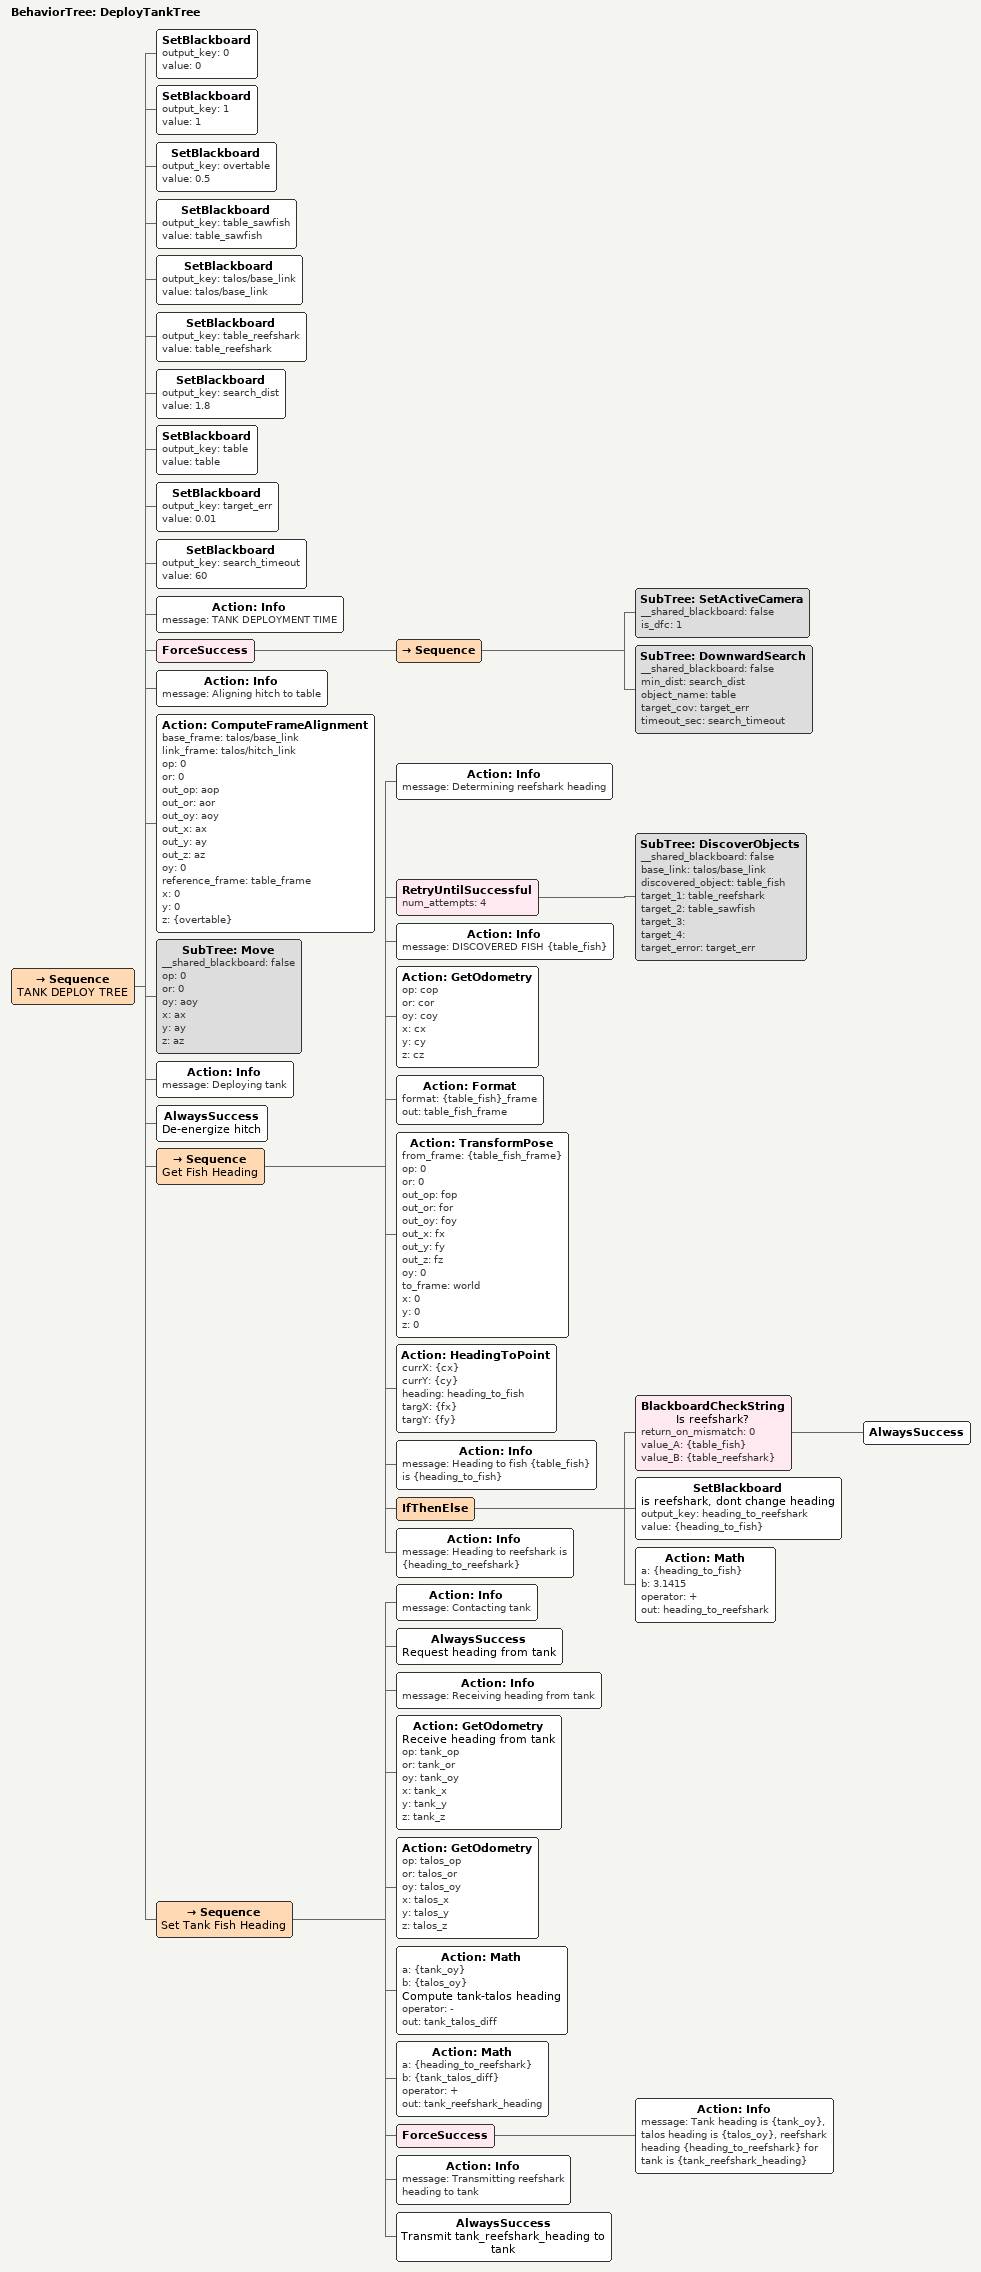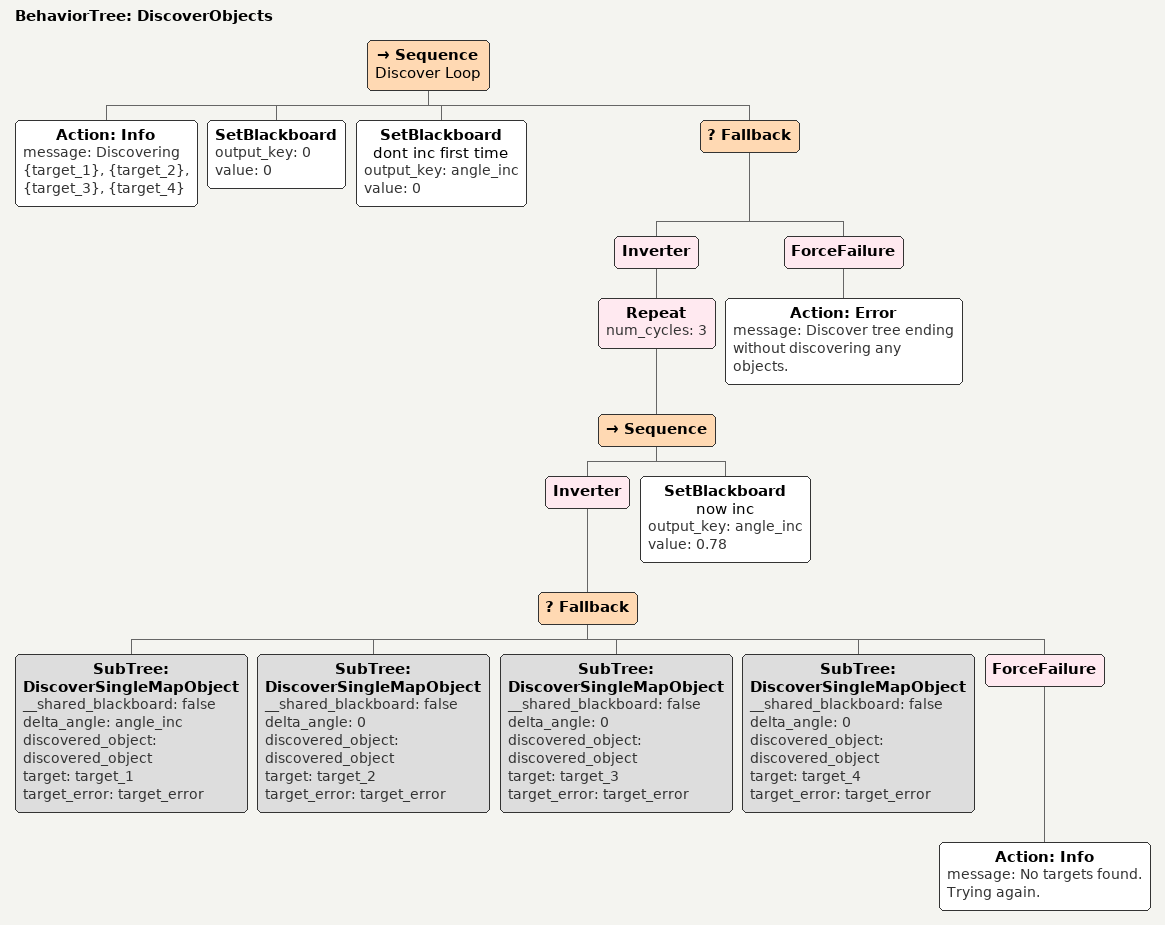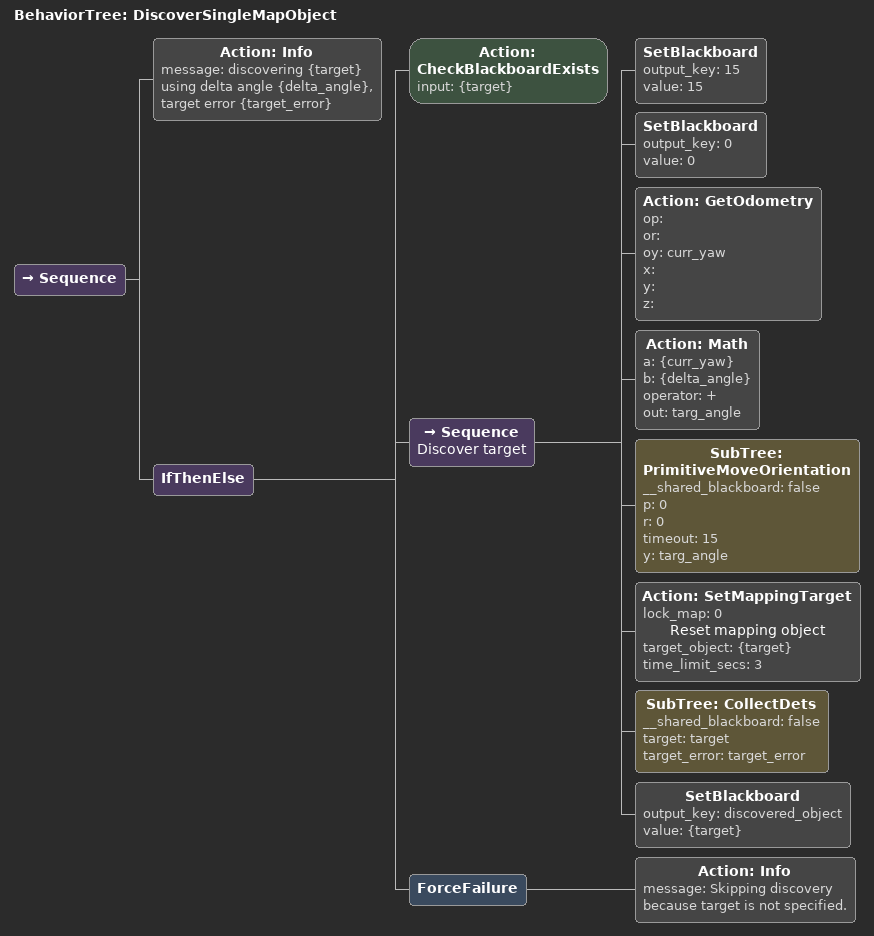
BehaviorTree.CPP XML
<BehaviorTree ID="DeployTankTree">
    <Sequence name="TANK DEPLOY TREE">
        <SetBlackboard output_key="0" value="0"/>
        <SetBlackboard output_key="1" value="1"/>
        <SetBlackboard output_key="overtable" value="0.5"/>
        <SetBlackboard output_key="table_sawfish" value="table_sawfish"/>
        <SetBlackboard output_key="talos/base_link" value="talos/base_link"/>
        <SetBlackboard output_key="table_reefshark" value="table_reefshark"/>
        <SetBlackboard output_key="search_dist" value="1.8"/>
        <SetBlackboard output_key="table" value="table"/>
        <SetBlackboard output_key="target_err" value="0.01"/>
        <SetBlackboard output_key="search_timeout" value="60"/>
        <Action ID="Info" message="TANK DEPLOYMENT TIME"/>
        <ForceSuccess>
            <Sequence>
                <SubTree ID="SetActiveCamera" __shared_blackboard="false" is_dfc="1"/>
                <SubTree ID="DownwardSearch" __shared_blackboard="false" min_dist="search_dist" object_name="table" target_cov="target_err" timeout_sec="search_timeout"/>
            </Sequence>
        </ForceSuccess>
        <Action ID="Info" message="Aligning hitch to table"/>
        <Action ID="ComputeFrameAlignment" base_frame="talos/base_link" link_frame="talos/hitch_link" op="0" or="0" out_op="aop" out_or="aor" out_oy="aoy" out_x="ax" out_y="ay" out_z="az" oy="0" reference_frame="table_frame" x="0" y="0" z="{overtable}"/>
        <SubTree ID="Move" __shared_blackboard="false" op="0" or="0" oy="aoy" x="ax" y="ay" z="az"/>
        <Action ID="Info" message="Deploying tank"/>
        <AlwaysSuccess name="De-energize hitch"/>
        <Sequence name="Get Fish Heading">
            <Action ID="Info" message="Determining reefshark heading"/>
            <RetryUntilSuccessful num_attempts="4">
                <SubTree ID="DiscoverObjects" __shared_blackboard="false" base_link="talos/base_link" discovered_object="table_fish" target_1="table_reefshark" target_2="table_sawfish" target_3="" target_4="" target_error="target_err"/>
            </RetryUntilSuccessful>
            <Action ID="Info" message="DISCOVERED FISH {table_fish}"/>
            <Action ID="GetOdometry" op="cop" or="cor" oy="coy" x="cx" y="cy" z="cz"/>
            <Action ID="Format" format="{table_fish}_frame" out="table_fish_frame"/>
            <Action ID="TransformPose" from_frame="{table_fish_frame}" op="0" or="0" out_op="fop" out_or="for" out_oy="foy" out_x="fx" out_y="fy" out_z="fz" oy="0" to_frame="world" x="0" y="0" z="0"/>
            <Action ID="HeadingToPoint" currX="{cx}" currY="{cy}" heading="heading_to_fish" targX="{fx}" targY="{fy}"/>
            <Action ID="Info" message="Heading to fish {table_fish} is {heading_to_fish}"/>
            <IfThenElse>
                <BlackboardCheckString name="Is reefshark?" return_on_mismatch="0" value_A="{table_fish}" value_B="{table_reefshark}">
                    <AlwaysSuccess/>
                </BlackboardCheckString>
                <SetBlackboard name="is reefshark, dont change heading" output_key="heading_to_reefshark" value="{heading_to_fish}"/>
                <Action ID="Math" a="{heading_to_fish}" b="3.1415" operator="+" out="heading_to_reefshark"/>
            </IfThenElse>
            <Action ID="Info" message="Heading to reefshark is {heading_to_reefshark}"/>
        </Sequence>
        <Sequence name="Set Tank Fish Heading">
            <Action ID="Info" message="Contacting tank"/>
            <AlwaysSuccess name="Request heading from tank"/>
            <Action ID="Info" message="Receiving heading from tank"/>
            <Action ID="GetOdometry" name="Receive heading from tank" op="tank_op" or="tank_or" oy="tank_oy" x="tank_x" y="tank_y" z="tank_z"/>
            <Action ID="GetOdometry" op="talos_op" or="talos_or" oy="talos_oy" x="talos_x" y="talos_y" z="talos_z"/>
            <Action ID="Math" a="{tank_oy}" b="{talos_oy}" name="Compute tank-talos heading" operator="-" out="tank_talos_diff"/>
            <Action ID="Math" a="{heading_to_reefshark}" b="{tank_talos_diff}" operator="+" out="tank_reefshark_heading"/>
            <ForceSuccess>
                <Action ID="Info" message="Tank heading is {tank_oy}, talos heading is {talos_oy}, reefshark heading {heading_to_reefshark} for tank is {tank_reefshark_heading}"/>
            </ForceSuccess>
            <Action ID="Info" message="Transmitting reefshark heading to tank"/>
            <AlwaysSuccess name="Transmit tank_reefshark_heading to tank"/>
        </Sequence>
    </Sequence>
</BehaviorTree>

<BehaviorTree ID="DiscoverObjects">
    <Sequence name="Discover Loop">
        <Action ID="Info" message="Discovering {target_1}, {target_2}, {target_3}, {target_4}"/>
        <SetBlackboard output_key="0" value="0"/>
        <SetBlackboard name="dont inc first time" output_key="angle_inc" value="0"/>
        <Fallback>
            <Inverter>
                <Repeat num_cycles="3">
                    <Sequence>
                        <Inverter>
                            <Fallback>
                                <SubTree ID="DiscoverSingleMapObject" __shared_blackboard="false" delta_angle="angle_inc" discovered_object="discovered_object" target="target_1" target_error="target_error"/>
                                <SubTree ID="DiscoverSingleMapObject" __shared_blackboard="false" delta_angle="0" discovered_object="discovered_object" target="target_2" target_error="target_error"/>
                                <SubTree ID="DiscoverSingleMapObject" __shared_blackboard="false" delta_angle="0" discovered_object="discovered_object" target="target_3" target_error="target_error"/>
                                <SubTree ID="DiscoverSingleMapObject" __shared_blackboard="false" delta_angle="0" discovered_object="discovered_object" target="target_4" target_error="target_error"/>
                                <ForceFailure>
                                    <Action ID="Info" message="No targets found. Trying again."/>
                                </ForceFailure>
                            </Fallback>
                        </Inverter>
                        <SetBlackboard name="now inc" output_key="angle_inc" value="0.78"/>
                    </Sequence>
                </Repeat>
            </Inverter>
            <ForceFailure>
                <Action ID="Error" message="Discover tree ending without discovering any objects."/>
            </ForceFailure>
        </Fallback>
    </Sequence>
</BehaviorTree>

<BehaviorTree ID="DiscoverSingleMapObject">
    <Sequence>
        <Action ID="Info" message="discovering {target} using delta angle {delta_angle}, target error {target_error}"/>
        <IfThenElse>
            <Action ID="CheckBlackboardExists" input="{target}"/>
            <Sequence name="Discover target">
                <SetBlackboard output_key="15" value="15"/>
                <SetBlackboard output_key="0" value="0"/>
                <Action ID="GetOdometry" op="" or="" oy="curr_yaw" x="" y="" z=""/>
                <Action ID="Math" a="{curr_yaw}" b="{delta_angle}" operator="+" out="targ_angle"/>
                <SubTree ID="PrimitiveMoveOrientation" __shared_blackboard="false" p="0" r="0" timeout="15" y="targ_angle"/>
                <Action ID="SetMappingTarget" lock_map="0" name="Reset mapping object" target_object="{target}" time_limit_secs="3"/>
                <SubTree ID="CollectDets" __shared_blackboard="false" target="target" target_error="target_error"/>
                <SetBlackboard output_key="discovered_object" value="{target}"/>
            </Sequence>
            <ForceFailure>
                <Action ID="Info" message="Skipping discovery because target is not specified."/>
            </ForceFailure>
        </IfThenElse>
    </Sequence>
</BehaviorTree>
